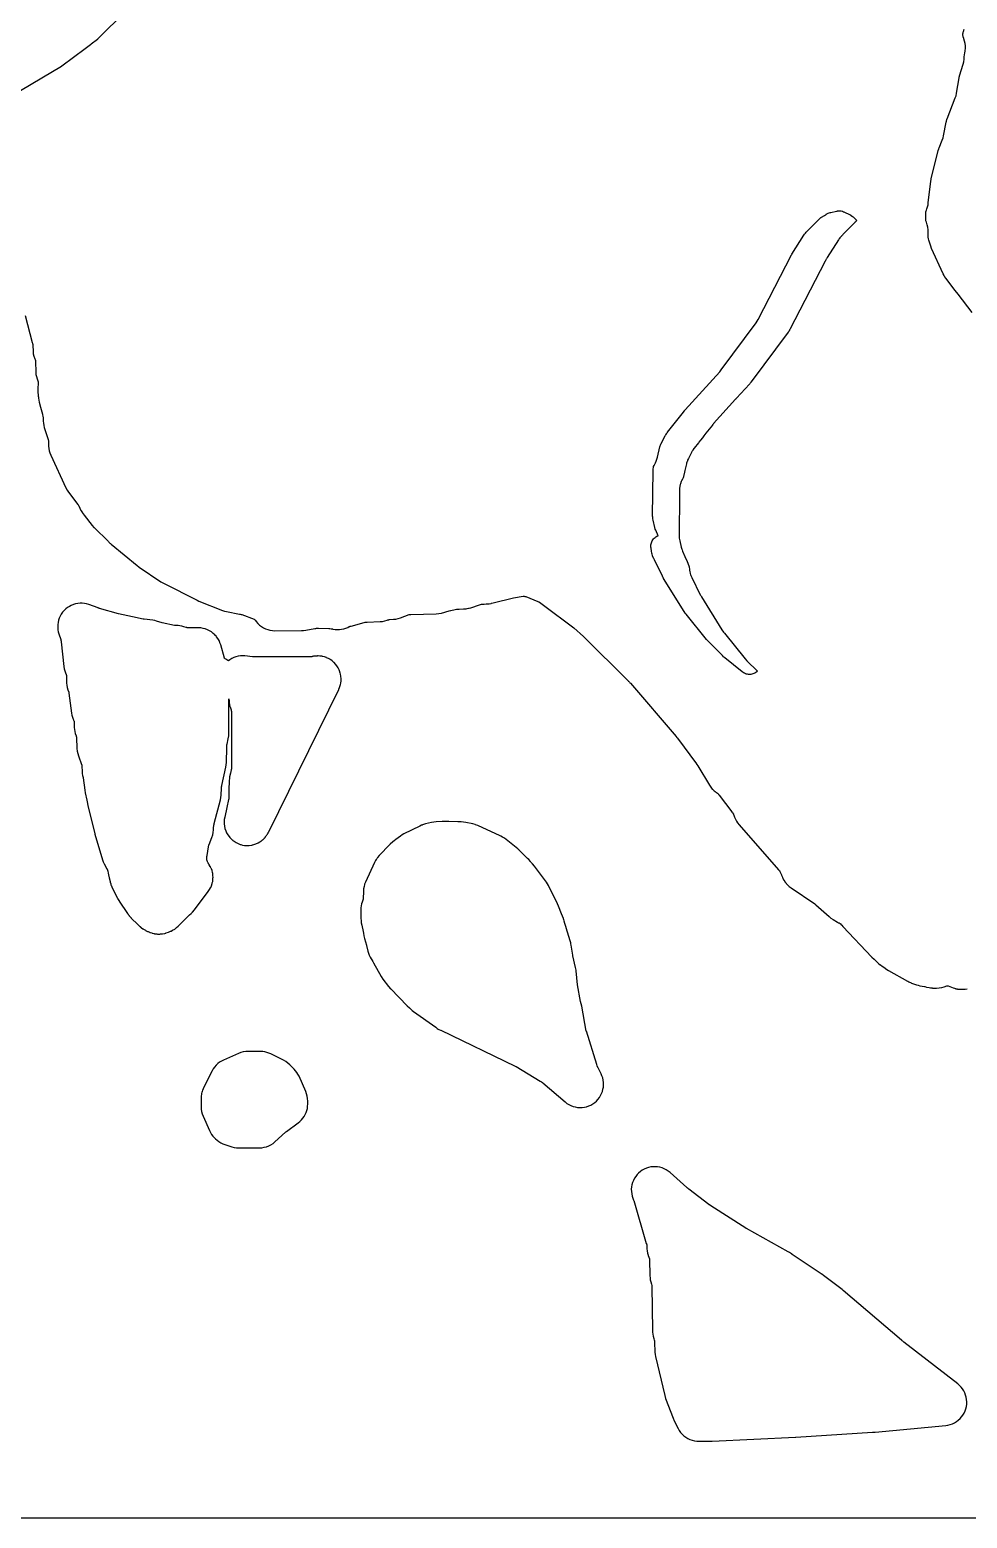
# Model space of a CAD drawing. Header units: millimetres. Extents: x 0 to 300, y 0 to 300.
# Drawn here: x 133.5 to 234.1, y 0 to 159.8 of the extents above; entities that cross this region are included whole.
import ezdxf

# ---------------------------------------------------------------- set-up
doc = ezdxf.new("R2010")
doc.units = ezdxf.units.MM
doc.layers.add('CUT', color=7, linetype='CONTINUOUS')

msp = doc.modelspace()

# ---------------------------------------------------------------- linework, layer by layer
at = {"layer": 'CUT'}
for points in [[(299.91, 299.94), (299.91, 0.06), (299.91, 0.05), (299.91, 0.02), (299.91, 0.01), (299.9, 0), (299.89, 0), (299.86, 0), (299.85, 0), (0.06, 0), (0.05, 0), (0.02, 0), (0.01, 0), (0.01, 0.01), (0, 0.01), (0, 0.02), (0, 0.05), (0, 0.06), (0, 299.94)], [(143.84, 161.83), (140.78, 158.77), (140.75, 158.74), (140.08, 158.23), (140.02, 158.19), (140.01, 158.18), (139.43, 157.74), (136.94, 155.88), (136.93, 155.87), (136.9, 155.85), (131.53, 152.67)], [(234.69, 129.45), (233.17, 131.42), (232.87, 131.8), (231.84, 133.14), (231.76, 133.25), (231.75, 133.27), (231.74, 133.28), (231.73, 133.29), (231.72, 133.31), (231.71, 133.33), (231.65, 133.42), (231.63, 133.45), (231.63, 133.46), (231.62, 133.48), (231.56, 133.6), (230.32, 136.32), (230.28, 136.42), (230.26, 136.49), (230.24, 136.54), (230.24, 136.55), (230.03, 137.2), (229.98, 137.35), (229.98, 137.36), (229.98, 137.38), (229.97, 137.47), (229.97, 137.55), (229.94, 138.32), (229.91, 138.59), (229.86, 138.86), (229.77, 139.12), (229.77, 139.13), (229.75, 139.2), (229.74, 139.2), (229.72, 139.29), (229.72, 139.3), (229.72, 139.31), (229.72, 139.39), (229.71, 139.54), (229.71, 140.15), (229.72, 140.26), (229.71, 140.24), (229.73, 140.35), (229.76, 140.44), (229.8, 140.56), (229.88, 140.78), (229.94, 140.99), (229.97, 141.22), (230.25, 143.54), (230.25, 143.6), (230.27, 143.68), (230.29, 143.81), (231.08, 146.95), (231.09, 146.95), (231.1, 146.99), (231.1, 147.03), (231.14, 147.13), (231.47, 147.95), (231.55, 148.18), (231.61, 148.42), (231.88, 149.86), (231.91, 149.98), (231.93, 150.05), (231.95, 150.11), (231.97, 150.17), (231.97, 150.18), (231.99, 150.22), (232.87, 152.47), (232.95, 152.71), (233.01, 152.97), (233.28, 154.63), (233.3, 154.74), (233.31, 154.77), (233.33, 154.83), (233.33, 154.84), (233.71, 156.08), (233.78, 156.36), (233.81, 156.65), (233.83, 156.91), (233.85, 157.08), (233.86, 157.12), (233.86, 157.15), (233.89, 157.28), (233.94, 157.54), (233.96, 157.8), (233.95, 158.06), (233.92, 158.32), (233.85, 158.58), (233.74, 158.95), (233.73, 158.98), (233.72, 159.02), (233.71, 159.05), (233.7, 159.08), (233.7, 159.1), (233.7, 159.12), (233.69, 159.17), (233.69, 159.21), (233.69, 159.32), (233.69, 159.38), (233.7, 159.43), (233.7, 159.44), (233.72, 159.53), (233.74, 159.6), (233.81, 159.87)], [(132.98, 129.11), (133.76, 126.2), (133.77, 126.16), (133.8, 126.06), (133.81, 126.03), (133.81, 126), (133.81, 125.99), (133.81, 125.91), (133.84, 125.3), (133.87, 125.01), (133.94, 124.74), (134.03, 124.47), (134.06, 124.39), (134.08, 124.33), (134.09, 124.31), (134.09, 124.29), (134.1, 124.26), (134.1, 124.24), (134.1, 124.17), (134.14, 123.04), (134.16, 122.8), (134.2, 122.56), (134.27, 122.33), (134.34, 122.12), (134.36, 122.07), (134.37, 122.04), (134.37, 122.03), (134.38, 122.02), (134.38, 122.01), (134.38, 122), (134.38, 121.94), (134.39, 121.63), (134.37, 121.51), (134.35, 121.26), (134.36, 121.01), (134.41, 120.47), (134.42, 120.34), (134.42, 120.29), (134.42, 120.25), (134.45, 120.04), (134.5, 119.82), (134.65, 119.26), (134.72, 119.03), (134.72, 119.02), (134.86, 118.51), (134.87, 118.48), (134.91, 118.28), (134.93, 118.21), (134.93, 118.14), (134.94, 117.78), (134.96, 117.55), (135, 117.32), (135.05, 117.1), (135.42, 115.92), (135.46, 115.82), (135.47, 115.79), (135.48, 115.76), (135.49, 115.68), (135.51, 115.08), (135.53, 114.84), (135.58, 114.6), (135.65, 114.37), (135.74, 114.14), (137.37, 110.62), (137.5, 110.38), (137.65, 110.16), (138.67, 108.83), (138.7, 108.78), (138.72, 108.76), (138.73, 108.74), (138.74, 108.73), (138.75, 108.7), (138.99, 108.2), (139.1, 108), (139.13, 107.95), (139.32, 107.68), (140.2, 106.58), (140.38, 106.37), (140.39, 106.36), (140.4, 106.36), (141.93, 104.84), (141.98, 104.79), (142.01, 104.76), (142.06, 104.72), (142.09, 104.69), (142.15, 104.64), (142.2, 104.6), (142.22, 104.58), (145.01, 102.27), (145.21, 102.12), (145.24, 102.1), (147.57, 100.53), (147.85, 100.37), (151.47, 98.55), (151.66, 98.46), (154.17, 97.46), (154.4, 97.38), (154.62, 97.33), (156.01, 97.06), (156.06, 97.05), (156.08, 97.04), (156.2, 97.02), (156.22, 97.02), (156.24, 97.01), (156.25, 97.01), (156.26, 97.01), (156.27, 97), (157.57, 96.5), (157.62, 96.48), (157.63, 96.47), (157.64, 96.47), (157.65, 96.46), (157.73, 96.36), (157.81, 96.25), (157.97, 96.05), (158.16, 95.88), (158.36, 95.73), (158.57, 95.59), (158.8, 95.48), (159.04, 95.39), (159.28, 95.33), (159.54, 95.29), (159.79, 95.28), (162.67, 95.29), (162.9, 95.3), (163.13, 95.33), (164.1, 95.52), (164.22, 95.53), (164.29, 95.54), (164.35, 95.54), (164.49, 95.55), (165.61, 95.52), (165.68, 95.52), (165.71, 95.51), (165.85, 95.49), (165.88, 95.49), (165.96, 95.47), (166.01, 95.47), (166.04, 95.46), (166.27, 95.42), (166.51, 95.4), (166.74, 95.41), (166.98, 95.43), (167.21, 95.48), (167.44, 95.55), (167.66, 95.64), (167.8, 95.72), (167.81, 95.72), (167.84, 95.73), (167.84, 95.74), (167.9, 95.75), (168.01, 95.78), (169.4, 96.16), (169.5, 96.18), (169.56, 96.19), (169.59, 96.2), (169.6, 96.2), (169.63, 96.2), (169.72, 96.2), (171.11, 96.25), (171.37, 96.27), (171.63, 96.32), (171.87, 96.4), (171.95, 96.43), (171.96, 96.44), (172.03, 96.46), (172.07, 96.47), (172.12, 96.48), (172.13, 96.48), (172.55, 96.5), (172.81, 96.53), (173.06, 96.58), (173.3, 96.65), (174.23, 97), (174.24, 97), (174.26, 97.01), (174.28, 97.01), (174.41, 97.02), (177.12, 97.09), (177.42, 97.12), (177.7, 97.17), (178.52, 97.4), (178.68, 97.44), (178.7, 97.44), (179.15, 97.54), (179.31, 97.59), (179.33, 97.59), (179.34, 97.59), (179.36, 97.59), (179.59, 97.6), (180.06, 97.62), (180.1, 97.62), (180.34, 97.64), (180.36, 97.64), (180.46, 97.66), (180.59, 97.68), (180.62, 97.69), (180.66, 97.7), (180.84, 97.75), (181.78, 98.05), (181.88, 98.08), (181.99, 98.12), (182.01, 98.13), (182.02, 98.13), (182.04, 98.13), (182.09, 98.13), (182.14, 98.13), (182.2, 98.14), (182.27, 98.14), (182.51, 98.16), (182.58, 98.16), (182.83, 98.18), (182.98, 98.21), (183.03, 98.21), (183.07, 98.22), (183.23, 98.26), (185.44, 98.82), (186.48, 98.98), (186.49, 98.98), (186.5, 98.98), (186.54, 98.97), (186.56, 98.97), (186.64, 98.96), (186.75, 98.95), (186.77, 98.95), (188.06, 98.41), (188.13, 98.38), (188.14, 98.38), (188.17, 98.36), (188.19, 98.35), (188.22, 98.33), (188.5, 98.13), (188.53, 98.11), (188.55, 98.1), (188.66, 98.02), (191.92, 95.57), (192.95, 94.67), (192.96, 94.67), (197.73, 89.89), (197.73, 89.88), (197.74, 89.87), (197.8, 89.82), (197.81, 89.81), (197.82, 89.81), (197.88, 89.74), (197.93, 89.69), (197.99, 89.63), (202.9, 83.91), (202.91, 83.9), (202.91, 83.89), (202.93, 83.87), (202.94, 83.86), (202.95, 83.85), (202.96, 83.84), (202.96, 83.83), (202.97, 83.82), (203.03, 83.75), (205.07, 80.97), (205.09, 80.95), (205.12, 80.9), (205.22, 80.76), (206.47, 78.69), (206.48, 78.68), (206.62, 78.47), (206.78, 78.28), (206.79, 78.27), (206.96, 78.1), (206.98, 78.08), (207.09, 78), (207.13, 77.97), (207.15, 77.95), (207.16, 77.94), (207.19, 77.92), (207.21, 77.91), (207.3, 77.84), (207.32, 77.83), (207.33, 77.82), (207.43, 77.74), (207.44, 77.73), (207.45, 77.71), (207.46, 77.71), (207.49, 77.66), (207.52, 77.62), (208.87, 75.83), (208.89, 75.8), (208.91, 75.77), (208.93, 75.74), (209.04, 75.58), (209.04, 75.57), (209.05, 75.56), (209.05, 75.55), (209.08, 75.49), (209.16, 75.26), (209.25, 75.05), (209.36, 74.84), (209.37, 74.84), (209.37, 74.83), (209.49, 74.64), (209.51, 74.63), (209.51, 74.62), (209.63, 74.46), (209.66, 74.43), (213.88, 69.62), (213.92, 69.58), (213.92, 69.57), (213.96, 69.53), (213.98, 69.52), (213.98, 69.51), (213.99, 69.5), (214.01, 69.48), (214.01, 69.47), (214.02, 69.46), (214.03, 69.45), (214.03, 69.43), (214.2, 69.07), (214.21, 69.04), (214.25, 68.97), (214.31, 68.83), (214.33, 68.77), (214.35, 68.73), (214.43, 68.55), (214.45, 68.52), (214.47, 68.49), (214.56, 68.35), (214.57, 68.33), (214.7, 68.16), (214.71, 68.14), (214.85, 67.99), (214.86, 67.98), (214.87, 67.97), (214.9, 67.95), (215.04, 67.82), (215.23, 67.68), (215.26, 67.66), (217.77, 65.96), (217.87, 65.89), (217.9, 65.86), (219.31, 64.58), (219.51, 64.43), (219.52, 64.42), (219.74, 64.27), (220.21, 64), (220.34, 63.93), (220.37, 63.92), (220.4, 63.9), (220.42, 63.89), (220.44, 63.88), (220.45, 63.88), (220.46, 63.86), (220.47, 63.86), (220.48, 63.85), (220.49, 63.84), (220.5, 63.83), (220.53, 63.8), (220.61, 63.72), (220.68, 63.65), (220.79, 63.52), (223.89, 60.23), (224.14, 60), (224.36, 59.82), (224.47, 59.71), (224.48, 59.7), (224.63, 59.55), (224.64, 59.55), (224.81, 59.41), (224.82, 59.41), (225, 59.28), (225.13, 59.21), (225.14, 59.2), (225.15, 59.19), (225.36, 59.02), (225.53, 58.9), (225.71, 58.79), (227.73, 57.67), (227.74, 57.67), (227.77, 57.64), (227.87, 57.58), (227.89, 57.57), (228.14, 57.47), (228.18, 57.45), (228.69, 57.27), (228.88, 57.21), (229.07, 57.17), (229.56, 57.08), (229.57, 57.08), (229.58, 57.08), (229.79, 57.02), (230.08, 56.96), (230.22, 56.95), (230.33, 56.93), (230.36, 56.93), (230.37, 56.93), (230.43, 56.92), (230.64, 56.91), (230.86, 56.91), (231.14, 56.93), (231.42, 56.97), (231.69, 57.05), (231.97, 57.15), (231.99, 57.16), (232, 57.16), (232.01, 57.17), (232.02, 57.17), (232.03, 57.17), (232.04, 57.16), (232.07, 57.15), (232.08, 57.15), (232.09, 57.15), (232.1, 57.14), (232.11, 57.14), (232.63, 56.95), (232.64, 56.94), (232.79, 56.89), (232.86, 56.87), (232.87, 56.87), (232.88, 56.87), (232.88, 56.86), (232.89, 56.86), (232.9, 56.86), (232.94, 56.85), (233.1, 56.82), (233.12, 56.81), (233.36, 56.78), (233.42, 56.78), (233.61, 56.78), (233.67, 56.78), (233.79, 56.79), (233.84, 56.8), (233.85, 56.8), (233.86, 56.8), (233.88, 56.81), (233.9, 56.81), (233.91, 56.81), (234.15, 56.85)]]:
    msp.add_lwpolyline(points, dxfattribs=at)
for points in [[(200.93, 105.47), (200.96, 105.48), (200.7, 106.08), (200.66, 106.17), (200.64, 106.21), (200.62, 106.29), (200.6, 106.37), (200.42, 107.16), (200.4, 107.27), (200.39, 107.34), (200.38, 107.42), (200.38, 107.46), (200.37, 107.56), (200.41, 112.48), (200.41, 112.54), (200.42, 112.57), (200.42, 112.6), (200.42, 112.65), (200.42, 112.66), (200.45, 112.81), (200.45, 112.84), (200.47, 112.88), (200.48, 112.92), (200.52, 113.01), (200.53, 113.03), (200.67, 113.3), (200.76, 113.49), (200.83, 113.69), (200.89, 113.89), (201.14, 115.01), (201.14, 115.02), (201.17, 115.12), (201.2, 115.2), (201.21, 115.22), (201.25, 115.3), (201.25, 115.31), (201.7, 116.2), (201.74, 116.26), (201.77, 116.32), (201.86, 116.43), (201.86, 116.44), (201.93, 116.53), (201.96, 116.57), (201.98, 116.6), (203.67, 118.73), (203.76, 118.86), (203.79, 118.89), (203.79, 118.9), (203.81, 118.92), (203.83, 118.95), (203.86, 118.98), (207.57, 123.08), (207.73, 123.27), (211.49, 128.34), (211.6, 128.51), (211.7, 128.68), (215.28, 135.62), (215.3, 135.65), (215.3, 135.66), (215.33, 135.71), (216.62, 137.74), (216.69, 137.84), (216.72, 137.89), (216.77, 137.95), (216.87, 138.06), (218.29, 139.51), (218.32, 139.54), (218.37, 139.58), (218.44, 139.63), (218.45, 139.64), (218.51, 139.68), (218.81, 139.86), (218.93, 139.93), (218.99, 139.97), (219.05, 140.02), (219.07, 140.03), (219.11, 140.06), (219.15, 140.08), (219.23, 140.11), (219.45, 140.17), (219.48, 140.18), (219.5, 140.19), (220.12, 140.32), (220.18, 140.33), (220.23, 140.34), (220.29, 140.35), (220.42, 140.36), (220.44, 140.36), (220.48, 140.36), (220.57, 140.34), (220.62, 140.34), (220.75, 140.3), (220.77, 140.3), (220.87, 140.26), (220.9, 140.25), (220.98, 140.22), (221.52, 139.96), (221.61, 139.91), (221.62, 139.9), (221.79, 139.79), (221.8, 139.78), (221.81, 139.77), (221.9, 139.71), (221.92, 139.69), (221.95, 139.67), (221.95, 139.66), (222.28, 139.33), (222.28, 139.32), (222.29, 139.32), (222.29, 139.31), (222.25, 139.28), (222.21, 139.24), (222.16, 139.19), (222.14, 139.17), (222.08, 139.1), (222.06, 139.09), (222.04, 139.08), (220.81, 137.82), (220.75, 137.75), (220.71, 137.71), (220.68, 137.68), (220.66, 137.66), (220.65, 137.65), (220.48, 137.46), (220.4, 137.34), (220.39, 137.33), (220.38, 137.32), (220.33, 137.25), (219.1, 135.33), (219.04, 135.21), (219, 135.15), (218.97, 135.09), (218.96, 135.07), (218.95, 135.05), (218.95, 135.04), (218.94, 135.02), (218.91, 134.96), (215.11, 127.61), (215.08, 127.56), (215.05, 127.51), (215.04, 127.5), (215.04, 127.49), (215.03, 127.48), (215.02, 127.46), (215, 127.44), (214.99, 127.43), (214.99, 127.42), (214.98, 127.41), (214.97, 127.4), (214.95, 127.37), (214.93, 127.34), (214.91, 127.31), (210.96, 121.99), (210.93, 121.95), (210.92, 121.93), (210.91, 121.92), (210.89, 121.9), (210.88, 121.89), (210.87, 121.88), (210.85, 121.86), (210.83, 121.84), (210.79, 121.79), (210.79, 121.78), (210.77, 121.76), (209.39, 120.24), (209.32, 120.16), (209.29, 120.13), (209.28, 120.12), (206.91, 117.51), (206.9, 117.49), (206.79, 117.37), (206.79, 117.36), (206.09, 116.47), (205.99, 116.34), (205.88, 116.2), (205.71, 115.99), (205.5, 115.72), (205.34, 115.51), (205.29, 115.45), (204.83, 114.86), (204.81, 114.83), (204.73, 114.72), (204.72, 114.71), (204.7, 114.69), (204.68, 114.66), (204.67, 114.64), (204.67, 114.63), (204.62, 114.54), (204.59, 114.49), (204.58, 114.47), (204.56, 114.45), (204.55, 114.43), (204.55, 114.42), (204.22, 113.77), (204.21, 113.76), (204.12, 113.57), (204.11, 113.54), (204.11, 113.53), (204.11, 113.52), (204.1, 113.49), (204.09, 113.46), (204.08, 113.45), (204.05, 113.38), (204.02, 113.26), (204.01, 113.23), (204.01, 113.21), (204.01, 113.2), (204, 113.19), (204, 113.18), (203.87, 112.61), (203.84, 112.46), (203.8, 112.29), (203.7, 111.85), (203.7, 111.84), (203.7, 111.83), (203.69, 111.82), (203.68, 111.8), (203.68, 111.79), (203.68, 111.78), (203.67, 111.76), (203.67, 111.75), (203.66, 111.74), (203.64, 111.7), (203.53, 111.49), (203.52, 111.46), (203.5, 111.43), (203.49, 111.41), (203.46, 111.35), (203.43, 111.28), (203.35, 111.06), (203.33, 110.96), (203.32, 110.91), (203.3, 110.83), (203.28, 110.71), (203.28, 110.68), (203.27, 110.63), (203.26, 110.61), (203.26, 110.6), (203.26, 110.59), (203.26, 110.58), (203.26, 110.56), (203.26, 110.53), (203.25, 110.45), (203.25, 110.38), (203.25, 110.36), (203.25, 110.18), (203.24, 109.68), (203.24, 109.34), (203.21, 106.02), (203.21, 105.52), (203.23, 105.22), (203.28, 104.92), (203.44, 104.24), (203.5, 104.04), (203.53, 103.95), (203.57, 103.83), (203.83, 103.24), (204.07, 102.69), (204.26, 102.24), (204.27, 102.22), (204.28, 102.18), (204.29, 102.14), (204.29, 102.12), (204.32, 101.85), (204.34, 101.74), (204.35, 101.66), (204.35, 101.63), (204.4, 101.41), (204.44, 101.29), (204.46, 101.24), (204.48, 101.2), (204.57, 101), (205.49, 99.14), (205.52, 99.08), (205.54, 99.04), (205.6, 98.93), (207.81, 95.38), (207.99, 95.13), (208.1, 95), (210.31, 92.26), (210.49, 92.06), (211.62, 90.93), (211.55, 90.86), (211.45, 90.79), (211.35, 90.73), (211.25, 90.68), (211.14, 90.64), (211.03, 90.61), (210.91, 90.59), (210.8, 90.58), (210.68, 90.58), (210.56, 90.6), (210.45, 90.62), (210.34, 90.66), (210.23, 90.71), (210.19, 90.73), (210.08, 90.79), (209.98, 90.87), (208.13, 92.36), (208.03, 92.44), (207.98, 92.49), (207.86, 92.61), (206.28, 94.19), (206.19, 94.29), (206.15, 94.34), (203.97, 97.05), (203.93, 97.1), (203.88, 97.16), (203.74, 97.35), (203.69, 97.43), (201.6, 100.79), (201.55, 100.88), (201.53, 100.92), (201.5, 100.97), (201.43, 101.13), (200.56, 102.89), (200.54, 102.92), (200.54, 102.93), (200.49, 103.02), (200.47, 103.05), (200.46, 103.07), (200.39, 103.23), (200.37, 103.29), (200.36, 103.34), (200.32, 103.48), (200.29, 103.59), (200.29, 103.62), (200.29, 103.64), (200.28, 103.65), (200.25, 103.77), (200.24, 103.88), (200.22, 104.07), (200.2, 104.14), (200.18, 104.26), (200.18, 104.38), (200.19, 104.49), (200.21, 104.61), (200.24, 104.72), (200.28, 104.83), (200.33, 104.94), (200.39, 105.04), (200.46, 105.13), (200.54, 105.22), (200.63, 105.3), (200.72, 105.36), (200.82, 105.42)], [(137.7, 88.57), (137.97, 86.44), (138.01, 86.22), (138.07, 85.99), (138.15, 85.78), (138.18, 85.71), (138.19, 85.69), (138.23, 85.6), (138.25, 85.56), (138.25, 85.54), (138.25, 85.53), (138.25, 85.52), (138.25, 85.43), (138.27, 84.89), (138.29, 84.67), (138.33, 84.45), (138.38, 84.24), (138.45, 84.06), (138.46, 84.03), (138.46, 84.02), (138.48, 83.98), (138.49, 83.95), (138.52, 83.85), (138.52, 83.84), (138.52, 83.82), (138.56, 82.63), (138.56, 82.62), (138.58, 82.36), (138.58, 82.35), (138.64, 82.1), (138.64, 82.09), (138.71, 81.84), (139.05, 80.92), (139.06, 80.91), (139.06, 80.9), (139.06, 80.89), (139.07, 80.87), (139.07, 80.84), (139.07, 80.82), (139.07, 80.74), (139.1, 80.18), (139.13, 79.95), (139.17, 79.73), (139.23, 79.51), (139.24, 79.49), (139.24, 79.48), (139.4, 78.16), (139.45, 77.88), (139.63, 77.1), (139.68, 76.74), (139.73, 76.46), (140.46, 73.5), (140.47, 73.5), (140.49, 73.42), (140.49, 73.41), (140.49, 73.4), (140.5, 73.37), (140.51, 73.35), (140.52, 73.33), (140.53, 73.29), (140.53, 73.28), (140.55, 73.17), (141.13, 71.28), (141.31, 70.68), (141.39, 70.46), (141.48, 70.25), (141.78, 69.71), (141.79, 69.7), (141.8, 69.67), (141.8, 69.66), (141.81, 69.65), (141.81, 69.63), (141.81, 69.62), (141.82, 69.62), (141.82, 69.61), (141.83, 69.59), (141.83, 69.58), (141.83, 69.57), (141.86, 69.46), (141.91, 69.25), (141.96, 69.06), (142.03, 68.75), (142.03, 68.74), (142.12, 68.35), (142.13, 68.28), (142.18, 68.12), (142.21, 68), (142.23, 67.96), (142.23, 67.95), (142.24, 67.94), (142.25, 67.9), (142.34, 67.69), (142.35, 67.68), (142.91, 66.55), (142.93, 66.53), (142.94, 66.5), (142.95, 66.47), (143.08, 66.27), (143.08, 66.26), (143.99, 64.92), (144.02, 64.89), (144.02, 64.88), (144.02, 64.87), (144.04, 64.85), (144.07, 64.81), (144.12, 64.74), (144.13, 64.73), (144.16, 64.7), (144.16, 64.69), (144.17, 64.68), (144.17, 64.67), (144.26, 64.57), (144.28, 64.55), (144.31, 64.52), (144.33, 64.49), (144.35, 64.47), (144.37, 64.45), (144.39, 64.43), (145.08, 63.73), (145.26, 63.57), (145.27, 63.57), (145.3, 63.55), (145.31, 63.54), (145.32, 63.53), (145.33, 63.52), (145.34, 63.51), (145.35, 63.5), (145.36, 63.49), (145.37, 63.48), (145.39, 63.47), (145.43, 63.43), (145.45, 63.41), (145.48, 63.39), (145.63, 63.29), (145.64, 63.28), (145.67, 63.26), (145.7, 63.24), (145.86, 63.15), (145.9, 63.12), (145.93, 63.11), (146.15, 63), (146.16, 62.99), (146.22, 62.97), (146.34, 62.91), (146.37, 62.9), (146.39, 62.89), (146.59, 62.83), (146.62, 62.82), (146.64, 62.81), (146.82, 62.77), (146.87, 62.76), (146.89, 62.75), (146.95, 62.74), (147.04, 62.73), (147.05, 62.73), (147.07, 62.73), (147.08, 62.72), (147.09, 62.72), (147.12, 62.72), (147.13, 62.72), (147.2, 62.71), (147.31, 62.71), (147.46, 62.71), (147.53, 62.72), (147.54, 62.72), (147.68, 62.74), (147.71, 62.74), (147.75, 62.74), (147.97, 62.78), (148.01, 62.79), (148.06, 62.81), (148.08, 62.82), (148.11, 62.82), (148.15, 62.83), (148.38, 62.91), (148.52, 62.98), (148.59, 63.01), (148.61, 63.02), (148.66, 63.04), (148.82, 63.12), (149.05, 63.25), (149.25, 63.41), (149.26, 63.41), (149.44, 63.57), (149.45, 63.58), (149.46, 63.58), (150.66, 64.76), (150.83, 64.93), (150.84, 64.94), (150.93, 65.03), (150.94, 65.04), (150.95, 65.05), (151.17, 65.31), (152.66, 67.28), (152.8, 67.48), (152.91, 67.69), (152.92, 67.72), (153.01, 67.9), (153.08, 68.13), (153.09, 68.2), (153.13, 68.36), (153.14, 68.45), (153.16, 68.6), (153.16, 68.7), (153.17, 68.83), (153.16, 68.95), (153.16, 68.96), (153.16, 68.98), (153.15, 69.07), (153.13, 69.21), (153.12, 69.31), (153.06, 69.54), (152.99, 69.7), (152.97, 69.76), (152.9, 69.91), (152.89, 69.93), (152.89, 69.94), (152.87, 69.97), (152.76, 70.15), (152.75, 70.18), (152.69, 70.26), (152.68, 70.28), (152.65, 70.33), (152.63, 70.36), (152.62, 70.38), (152.61, 70.39), (152.58, 70.47), (152.57, 70.5), (152.55, 70.56), (152.53, 70.63), (152.52, 70.65), (152.51, 70.81), (152.5, 70.87), (152.5, 70.92), (152.51, 70.97), (152.52, 71.05), (152.53, 71.13), (152.68, 72.07), (152.68, 72.08), (152.69, 72.12), (152.7, 72.15), (152.71, 72.22), (152.73, 72.29), (152.75, 72.33), (152.75, 72.34), (153.05, 73.09), (153.13, 73.35), (153.19, 73.62), (153.22, 73.89), (153.23, 74.24), (153.24, 74.29), (153.24, 74.3), (153.25, 74.37), (153.26, 74.42), (153.28, 74.5), (153.29, 74.57), (153.96, 77.12), (154.01, 77.37), (154.04, 77.63), (154.07, 78.36), (154.08, 78.43), (154.08, 78.46), (154.09, 78.52), (154.11, 78.62), (154.11, 78.65), (154.12, 78.67), (154.55, 80.64), (154.59, 80.89), (154.61, 81.14), (154.64, 82.75), (154.64, 82.82), (154.65, 82.94), (154.65, 82.95), (154.66, 83.05), (154.66, 83.07), (154.67, 83.1), (154.81, 83.68), (154.86, 83.98), (154.88, 84.28), (154.87, 87.96), (154.88, 87.92), (154.88, 87.9), (154.89, 87.81), (154.89, 87.8), (154.89, 87.77), (154.89, 87.74), (154.89, 87.72), (154.89, 87.7), (154.89, 87.67), (154.91, 87.5), (154.91, 87.48), (154.92, 87.43), (154.92, 87.42), (154.93, 87.4), (154.94, 87.36), (154.94, 87.35), (154.95, 87.31), (154.95, 87.3), (154.95, 87.28), (154.97, 87.22), (154.97, 87.21), (154.97, 87.2), (154.98, 87.19), (154.98, 87.18), (154.99, 87.15), (155, 87.1), (155.1, 86.77), (155.11, 86.73), (155.11, 86.72), (155.12, 86.68), (155.13, 86.65), (155.14, 86.64), (155.14, 86.63), (155.15, 86.59), (155.15, 86.57), (155.15, 86.56), (155.15, 86.55), (155.15, 86.53), (155.15, 86.5), (155.16, 80.59), (155.16, 80.58), (155.16, 80.55), (155.16, 80.54), (155.15, 80.5), (155.15, 80.49), (155.15, 80.47), (155.15, 80.46), (155.14, 80.45), (155.14, 80.44), (155.12, 80.36), (155.12, 80.34), (155.11, 80.31), (155.11, 80.3), (155.1, 80.27), (155.09, 80.21), (155.08, 80.17), (155.04, 79.99), (154.98, 79.74), (154.97, 79.71), (154.97, 79.7), (154.97, 79.69), (154.96, 79.68), (154.95, 79.61), (154.92, 79.45), (154.92, 79.44), (154.92, 79.43), (154.92, 79.42), (154.9, 79.18), (154.9, 79.15), (154.88, 78.18), (154.88, 78.05), (154.87, 77.91), (154.87, 77.83), (154.86, 77.3), (154.86, 77.28), (154.86, 77.26), (154.86, 77.23), (154.86, 77.22), (154.85, 77.21), (154.85, 77.18), (154.84, 77.16), (154.65, 76.29), (154.42, 75.26), (154.38, 75.02), (154.36, 74.77), (154.36, 74.72), (154.37, 74.66), (154.37, 74.58), (154.37, 74.53), (154.38, 74.48), (154.39, 74.39), (154.39, 74.34), (154.4, 74.28), (154.45, 74.04), (154.53, 73.81), (154.63, 73.59), (154.75, 73.37), (154.89, 73.17), (154.98, 73.07), (155.01, 73.04), (155.06, 72.99), (155.18, 72.87), (155.23, 72.82), (155.25, 72.81), (155.26, 72.8), (155.3, 72.77), (155.43, 72.67), (155.64, 72.54), (155.86, 72.43), (156.09, 72.34), (156.1, 72.33), (156.14, 72.32), (156.32, 72.27), (156.56, 72.23), (156.69, 72.22), (156.76, 72.22), (156.81, 72.22), (156.94, 72.22), (157.06, 72.22), (157.3, 72.25), (157.34, 72.26), (157.35, 72.27), (157.36, 72.27), (157.39, 72.28), (157.54, 72.31), (157.77, 72.39), (158, 72.49), (158.21, 72.61), (158.22, 72.61), (158.27, 72.65), (158.28, 72.66), (158.3, 72.68), (158.34, 72.7), (158.37, 72.72), (158.38, 72.73), (158.41, 72.75), (158.49, 72.82), (158.5, 72.83), (158.51, 72.84), (158.52, 72.85), (158.53, 72.86), (158.55, 72.87), (158.59, 72.91), (158.61, 72.93), (158.65, 72.97), (158.68, 73), (158.68, 73.01), (158.69, 73.02), (158.71, 73.04), (158.73, 73.06), (158.76, 73.09), (158.77, 73.1), (158.77, 73.11), (158.79, 73.14), (158.82, 73.17), (158.83, 73.18), (158.84, 73.19), (158.85, 73.21), (158.91, 73.29), (158.95, 73.35), (158.96, 73.36), (158.98, 73.39), (159.01, 73.44), (159.02, 73.46), (159.04, 73.49), (159.05, 73.5), (159.08, 73.55), (159.08, 73.56), (159.08, 73.57), (159.1, 73.6), (159.11, 73.61), (159.13, 73.65), (159.15, 73.69), (166.66, 88.96), (166.66, 88.97), (166.69, 89.05), (166.71, 89.09), (166.72, 89.1), (166.74, 89.14), (166.76, 89.19), (166.82, 89.38), (166.83, 89.41), (166.83, 89.42), (166.83, 89.43), (166.83, 89.44), (166.84, 89.45), (166.85, 89.49), (166.89, 89.66), (166.91, 89.88), (166.91, 89.89), (166.91, 89.9), (166.92, 90.13), (166.92, 90.14), (166.9, 90.37), (166.9, 90.38), (166.86, 90.6), (166.86, 90.62), (166.82, 90.76), (166.81, 90.78), (166.8, 90.8), (166.79, 90.84), (166.79, 90.85), (166.79, 90.86), (166.71, 91.08), (166.6, 91.3), (166.47, 91.51), (166.32, 91.7), (166.17, 91.85), (166.15, 91.87), (166.11, 91.9), (166.04, 91.96), (166, 92), (165.99, 92.01), (165.97, 92.03), (165.82, 92.14), (165.8, 92.15), (165.79, 92.16), (165.77, 92.17), (165.56, 92.3), (165.37, 92.38), (165.34, 92.4), (165.15, 92.46), (165.11, 92.47), (164.91, 92.52), (164.87, 92.53), (164.78, 92.54), (164.77, 92.54), (164.76, 92.54), (164.68, 92.55), (164.67, 92.55), (164.66, 92.56), (164.65, 92.56), (164.63, 92.56), (164.44, 92.57), (164.39, 92.57), (164.37, 92.57), (164.35, 92.56), (164.32, 92.56), (164.29, 92.56), (164.27, 92.56), (164.24, 92.56), (164.2, 92.56), (164.19, 92.56), (164.18, 92.56), (164.16, 92.55), (164.14, 92.55), (164.1, 92.55), (163.96, 92.53), (163.9, 92.52), (163.82, 92.5), (163.78, 92.49), (163.77, 92.49), (163.74, 92.48), (163.73, 92.48), (163.71, 92.48), (163.68, 92.47), (163.66, 92.47), (163.65, 92.47), (163.64, 92.47), (163.62, 92.47), (163.57, 92.47), (157.71, 92.46), (157.68, 92.46), (157.65, 92.46), (157.64, 92.46), (157.63, 92.47), (157.62, 92.47), (157.6, 92.47), (157.59, 92.47), (157.58, 92.47), (157.56, 92.47), (157.47, 92.48), (157.42, 92.49), (156.6, 92.57), (156.36, 92.58), (156.11, 92.57), (155.87, 92.53), (155.63, 92.47), (155.4, 92.39), (155.17, 92.28), (154.96, 92.15), (154.82, 92.04), (154.76, 92.09), (154.56, 92.22), (154.47, 92.27), (154.43, 92.29), (154.41, 92.31), (154.41, 92.32), (153.99, 93.76), (153.99, 93.77), (153.91, 93.99), (153.91, 94), (153.81, 94.21), (153.81, 94.22), (153.81, 94.23), (153.69, 94.43), (153.69, 94.44), (153.54, 94.62), (153.54, 94.63), (153.54, 94.64), (153.38, 94.81), (153.38, 94.82), (153.2, 94.99), (153, 95.14), (152.79, 95.27), (152.57, 95.38), (152.34, 95.47), (152.1, 95.53), (151.86, 95.57), (151.61, 95.58), (150.41, 95.59), (150.39, 95.6), (150.34, 95.62), (150.3, 95.63), (150.03, 95.71), (149.83, 95.77), (149.62, 95.81), (149.41, 95.83), (149.04, 95.85), (147.72, 96.12), (147.11, 96.31), (146.91, 96.36), (146.69, 96.4), (145.76, 96.52), (145.74, 96.52), (145.69, 96.53), (145.68, 96.53), (144.53, 96.77), (143.03, 97.08), (140.99, 97.67), (140.94, 97.68), (140.9, 97.69), (140.84, 97.71), (140.82, 97.72), (139.83, 98.08), (139.6, 98.15), (139.37, 98.2), (139.13, 98.23), (138.89, 98.23), (138.65, 98.21), (138.41, 98.16), (138.18, 98.09), (137.95, 98), (137.74, 97.89), (137.53, 97.76), (137.37, 97.62), (137.35, 97.61), (137.17, 97.45), (137.01, 97.26), (136.88, 97.06), (136.76, 96.85), (136.66, 96.63), (136.58, 96.41), (136.53, 96.17), (136.53, 96.15), (136.5, 95.93), (136.5, 95.91), (136.49, 95.69), (136.49, 95.68), (136.49, 95.66), (136.51, 95.45), (136.51, 95.42), (136.52, 95.33), (136.54, 95.21), (136.55, 95.18), (136.55, 95.16), (136.61, 94.94), (136.82, 94.33), (136.82, 94.31), (136.84, 94.23), (136.85, 94.2), (136.86, 94.15), (136.87, 94.07), (137.15, 91.43), (137.19, 91.19), (137.25, 90.97), (137.33, 90.74), (137.39, 90.58), (137.4, 90.57), (137.41, 90.53), (137.43, 90.49), (137.43, 90.48), (137.43, 90.47), (137.43, 90.42), (137.45, 89.72), (137.45, 89.7), (137.45, 89.66), (137.46, 89.44), (137.51, 89.18), (137.57, 88.92), (137.67, 88.68), (137.67, 88.67), (137.68, 88.64), (137.69, 88.62)], [(172.25, 56.82), (174.01, 55), (174.25, 54.79), (174.3, 54.75), (174.35, 54.71), (174.38, 54.68), (174.38, 54.67), (174.39, 54.66), (174.55, 54.52), (174.71, 54.39), (177.08, 52.72), (177.13, 52.68), (177.25, 52.59), (177.36, 52.52), (177.43, 52.47), (177.61, 52.39), (177.62, 52.38), (185.62, 48.54), (185.71, 48.5), (185.73, 48.49), (188.3, 46.92), (188.31, 46.91), (188.42, 46.84), (188.44, 46.83), (188.49, 46.8), (188.53, 46.77), (188.55, 46.76), (188.59, 46.73), (190.98, 44.69), (191.17, 44.54), (191.38, 44.41), (191.6, 44.3), (191.83, 44.21), (192.06, 44.15), (192.31, 44.11), (192.55, 44.09), (192.8, 44.1), (193.04, 44.13), (193.28, 44.18), (193.51, 44.26), (193.73, 44.36), (193.95, 44.48), (194.15, 44.63), (194.33, 44.79), (194.5, 44.96), (194.65, 45.16), (194.78, 45.37), (194.89, 45.59), (194.98, 45.81), (195.04, 46.05), (195.08, 46.29), (195.1, 46.54), (195.09, 46.78), (195.06, 47.02), (195.06, 47.03), (195.01, 47.26), (194.93, 47.5), (194.83, 47.72), (194.51, 48.35), (194.5, 48.37), (194.5, 48.38), (194.47, 48.43), (194.46, 48.45), (194.45, 48.47), (194.45, 48.48), (194.44, 48.49), (194.43, 48.53), (194.42, 48.56), (194.37, 48.72), (193.26, 52.28), (193.25, 52.29), (193.25, 52.3), (192.77, 54.96), (192.71, 55.22), (192.62, 55.47), (192.62, 55.48), (192.32, 57.27), (192.16, 58.78), (192.15, 58.78), (192.15, 58.82), (192.1, 59.11), (191.8, 60.36), (191.79, 60.41), (191.79, 60.42), (191.79, 60.43), (191.61, 61.52), (191.59, 61.65), (191.57, 61.76), (191.51, 62), (191.09, 63.38), (191.08, 63.41), (191.08, 63.42), (191.05, 63.54), (191.03, 63.64), (190.96, 63.85), (190.87, 64.1), (190.86, 64.12), (190.82, 64.26), (190.81, 64.3), (190.79, 64.38), (190.69, 64.63), (190.57, 64.9), (190.26, 65.71), (190.16, 65.94), (189.18, 67.91), (189.08, 68.1), (188.96, 68.28), (187.7, 70), (187.47, 70.26), (187.33, 70.41), (187.31, 70.43), (187.26, 70.5), (187.08, 70.7), (187.06, 70.72), (186.94, 70.83), (186.78, 70.97), (186.12, 71.65), (186.1, 71.68), (186.09, 71.69), (185.89, 71.86), (184.63, 72.88), (184.45, 73.02), (184.26, 73.13), (184.07, 73.22), (184.06, 73.23), (184.01, 73.25), (183.99, 73.26), (181.6, 74.35), (181.59, 74.35), (181.35, 74.45), (181.34, 74.45), (181.32, 74.46), (181.07, 74.53), (180.3, 74.7), (180.05, 74.74), (179.8, 74.76), (179.46, 74.77), (178.48, 74.81), (178.27, 74.81), (178.05, 74.79), (178.04, 74.79), (177.93, 74.79), (177.89, 74.79), (177.88, 74.79), (177.76, 74.79), (177.11, 74.76), (176.88, 74.73), (176.64, 74.69), (175.98, 74.53), (175.77, 74.47), (175.67, 74.43), (175.66, 74.43), (175.63, 74.42), (175.56, 74.39), (175.37, 74.31), (173.67, 73.46), (173.48, 73.35), (173.3, 73.23), (172.8, 72.85), (172.61, 72.71), (172.48, 72.62), (172.2, 72.38), (172.19, 72.37), (172.16, 72.34), (171.01, 71.15), (170.83, 70.94), (170.74, 70.8), (170.67, 70.71), (170.62, 70.61), (170.54, 70.46), (170.52, 70.41), (169.54, 68.3), (169.45, 68.07), (169.45, 68.05), (169.38, 67.83), (169.38, 67.82), (169.33, 67.58), (169.33, 67.57), (169.31, 67.33), (169.31, 67.32), (169.28, 66.5), (169.28, 66.48), (169.28, 66.44), (169.28, 66.43), (169.28, 66.42), (169.27, 66.4), (169.27, 66.39), (169.26, 66.36), (169.25, 66.35), (169.18, 66.15), (169.12, 65.94), (169.07, 65.73), (169.05, 65.51), (169.04, 65.29), (169.03, 65.04), (169.05, 64.64), (169.05, 64.58), (169.05, 64.53), (169.05, 64.49), (169.05, 64.4), (169.06, 64.17), (169.08, 63.92), (169.13, 63.68), (169.29, 63), (169.31, 62.8), (169.35, 62.51), (169.42, 62.22), (169.65, 61.53), (169.66, 61.49), (169.66, 61.48), (169.8, 60.89), (169.86, 60.66), (169.95, 60.45), (170.05, 60.24), (170.16, 60.04), (170.21, 59.94), (170.31, 59.76), (170.39, 59.63), (171.22, 58.16), (171.41, 57.87), (172.02, 57.07), (172.24, 56.83)], [(158.4, 39.77), (158.66, 39.82), (158.92, 39.88), (159.16, 39.98), (159.39, 40.1), (159.61, 40.24), (159.82, 40.41), (160.95, 41.43), (160.99, 41.47), (161.07, 41.52), (161.07, 41.53), (162.32, 42.45), (162.5, 42.59), (162.67, 42.76), (162.82, 42.94), (162.96, 43.13), (163.07, 43.33), (163.17, 43.55), (163.24, 43.77), (163.3, 43.99), (163.33, 44.23), (163.34, 44.46), (163.34, 44.79), (163.33, 45.05), (163.29, 45.31), (163.22, 45.56), (163.13, 45.8), (162.4, 47.45), (162.29, 47.66), (162.17, 47.85), (162.03, 48.04), (161.88, 48.21), (161.4, 48.69), (161.2, 48.87), (160.98, 49.03), (160.74, 49.16), (159.37, 49.84), (159.16, 49.93), (158.95, 50), (158.73, 50.06), (158.5, 50.09), (158.28, 50.1), (156.94, 50.11), (156.68, 50.1), (156.42, 50.06), (156.16, 49.99), (155.92, 49.9), (154.3, 49.19), (154.08, 49.08), (153.87, 48.95), (153.67, 48.8), (153.49, 48.63), (153.33, 48.44), (153.19, 48.24), (153.07, 48.02), (152.16, 46.21), (152.15, 46.19), (152.06, 46), (152.05, 45.98), (151.99, 45.78), (151.98, 45.76), (151.93, 45.55), (151.92, 45.53), (151.89, 45.3), (151.88, 45.07), (151.88, 44.18), (151.89, 43.92), (151.93, 43.66), (152, 43.41), (152.1, 43.16), (152.79, 41.61), (152.89, 41.41), (153.01, 41.21), (153.15, 41.03), (153.16, 41.02), (153.3, 40.86), (153.31, 40.85), (153.43, 40.73), (153.61, 40.57), (153.8, 40.43), (154, 40.31), (154.22, 40.2), (154.44, 40.12), (155.19, 39.88), (155.44, 39.81), (155.69, 39.77), (155.95, 39.76), (158.14, 39.76)], [(200.12, 25.59), (200.18, 25.38), (200.26, 25.12), (200.29, 25), (200.29, 24.99), (200.29, 24.98), (200.29, 24.96), (200.29, 24.92), (200.34, 20.17), (200.35, 19.96), (200.38, 19.76), (200.43, 19.55), (200.5, 19.29), (200.51, 19.25), (200.54, 19.13), (200.56, 19.07), (200.58, 19), (200.58, 18.99), (200.58, 18.94), (200.58, 18.91), (200.62, 17.83), (200.64, 17.59), (200.69, 17.35), (201.67, 13.16), (201.76, 12.85), (202.56, 10.73), (202.67, 10.47), (203.1, 9.63), (203.23, 9.41), (203.38, 9.21), (203.55, 9.02), (203.73, 8.85), (203.94, 8.69), (204.15, 8.56), (204.38, 8.46), (204.62, 8.37), (204.87, 8.31), (205.12, 8.28), (205.37, 8.27), (206.55, 8.29), (206.64, 8.29), (206.75, 8.29), (215.71, 8.69), (215.76, 8.7), (223.98, 9.23), (224.02, 9.23), (224.14, 9.24), (224.26, 9.24), (231.84, 9.96), (232.08, 10), (232.32, 10.06), (232.56, 10.14), (232.78, 10.25), (232.99, 10.38), (233.19, 10.52), (233.38, 10.69), (233.54, 10.88), (233.69, 11.08), (233.82, 11.29), (233.92, 11.52), (234, 11.75), (234.06, 11.99), (234.09, 12.24), (234.1, 12.49), (234.08, 12.74), (234.04, 12.98), (233.98, 13.22), (233.89, 13.45), (233.78, 13.68), (233.65, 13.89), (233.49, 14.08), (233.32, 14.26), (233.13, 14.42), (227.34, 18.91), (227.32, 18.93), (227.23, 19), (227.22, 19.01), (227.18, 19.04), (227.15, 19.07), (227.09, 19.11), (220.83, 24.46), (220.72, 24.55), (218.72, 26.07), (218.67, 26.11), (218.65, 26.12), (218.47, 26.24), (218.42, 26.28), (218.37, 26.31), (215.36, 28.33), (215.36, 28.34), (215.27, 28.4), (215.06, 28.53), (215, 28.56), (214.99, 28.57), (214.94, 28.59), (210.45, 31.09), (210.41, 31.11), (210.39, 31.13), (206.63, 33.55), (206.47, 33.64), (206.45, 33.65), (206.4, 33.69), (204.25, 35.33), (204.18, 35.39), (204.17, 35.4), (204.15, 35.42), (204.14, 35.42), (204.14, 35.43), (204.11, 35.45), (204.06, 35.5), (204.04, 35.52), (202.24, 37.11), (202.04, 37.27), (201.84, 37.4), (201.62, 37.51), (201.39, 37.61), (201.15, 37.67), (200.91, 37.72), (200.67, 37.74), (200.42, 37.73), (200.17, 37.71), (199.93, 37.66), (199.7, 37.58), (199.47, 37.48), (199.26, 37.36), (199.06, 37.22), (198.87, 37.06), (198.7, 36.89), (198.55, 36.69), (198.41, 36.49), (198.3, 36.27), (198.21, 36.04), (198.14, 35.8), (198.1, 35.56), (198.08, 35.31), (198.09, 35.07), (198.12, 34.82), (198.17, 34.58), (198.24, 34.35), (198.33, 34.14), (198.34, 34.12), (198.34, 34.11), (199.69, 29.51), (199.7, 29.48), (199.72, 29.42), (199.73, 29.39), (199.73, 29.36), (199.74, 29.31), (199.75, 28.92), (199.77, 28.69), (199.81, 28.46), (199.88, 28.23), (199.89, 28.2), (199.95, 28.04), (200, 27.92), (200.02, 27.87), (200.02, 27.85), (200.02, 27.84), (200.02, 27.83), (200.02, 27.77), (200.02, 27.76), (200.07, 26.03), (200.09, 25.81)]]:
    msp.add_lwpolyline(points, close=True, dxfattribs=at)

doc.saveas('drawing.dxf')
